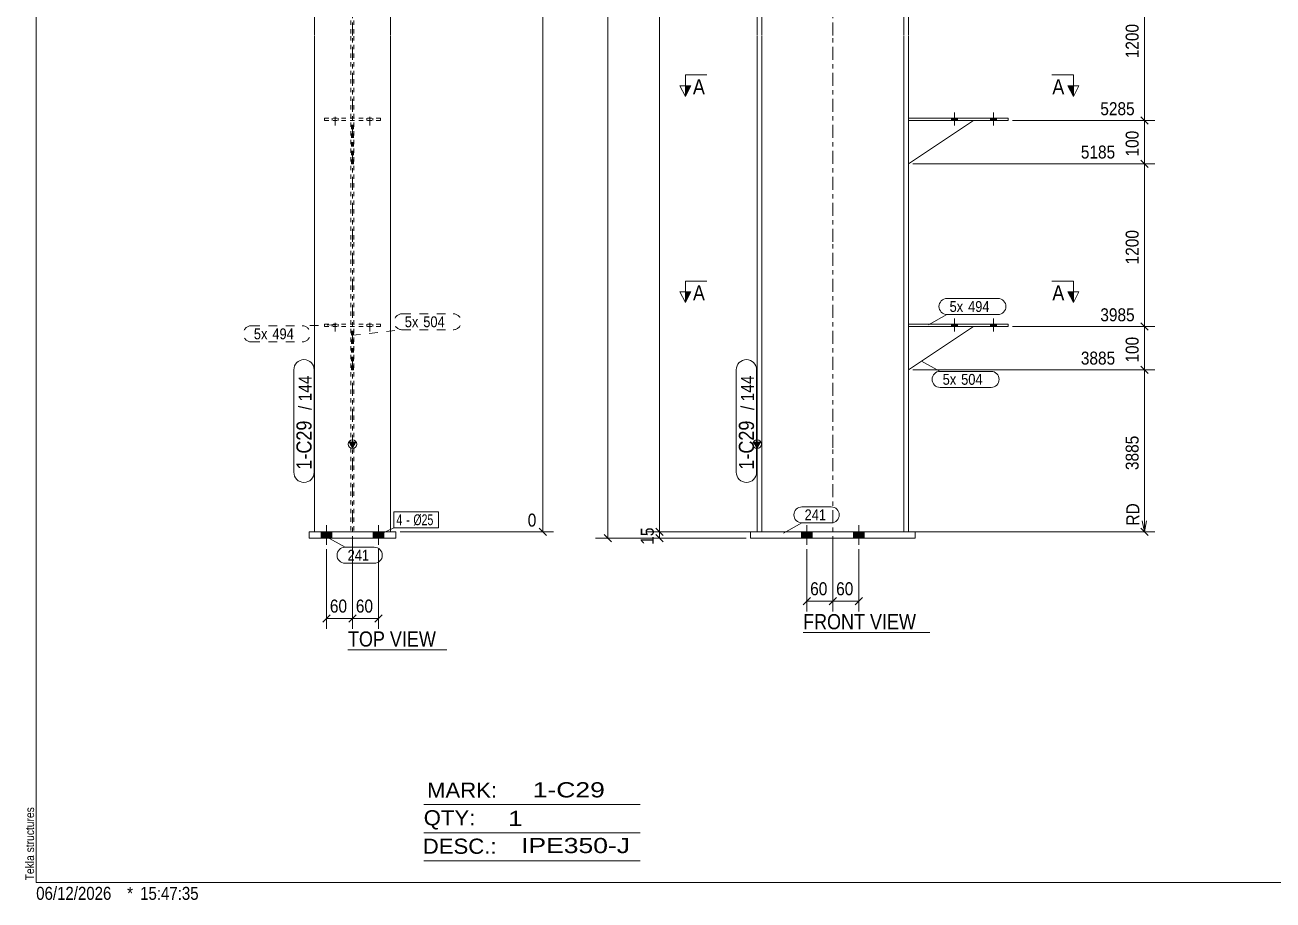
# Model space of a CAD drawing. Header units: millimetres. Extents: x 2 to 579, y 1 to 405.
# Drawn here: x 2.4 to 290.7, y 1 to 203 of the extents above; entities that cross this region are included whole.
import ezdxf

# ---------------------------------------------------------------- set-up
doc = ezdxf.new("R2010")
doc.units = ezdxf.units.MM
for name, pattern in [('XKITLINE00', [0]), ('XKITLINE01', [4, 1, -1, 1, -1]), ('XKITLINE02', [4, 2, -2]), ('XKITLINE03', [6, 3, -1, 1, -1])]:
    doc.linetypes.add(name, pattern=pattern)
for name, color, linetype, lineweight in [('Bolt', 3, 'Continuous', 0), ('BoltMark', 7, 'Continuous', 0), ('Dimensions', 7, 'Continuous', 0), ('DrawingSheet', 5, 'Continuous', 0), ('OtherObjectType', 7, 'Continuous', 0), ('Part', 2, 'Continuous', 0), ('PartMark', 7, 'Continuous', 0), ('Section', 6, 'Continuous', 0)]:
    doc.layers.add(name, color=color, linetype=linetype, lineweight=lineweight)
doc.styles.add('ARIAL', font='ARIAL.TTF')
doc.styles.add('ARIAL_NARROW', font='ARIALN.TTF')

# ---------------------------------------------------------------- blocks, each defined once
blk = doc.blocks.new('*A5')
at = {"layer": 'Bolt'}
for points in [[(217.8, 181.45), (217.8, 180.95), (216.4, 180.95), (216.4, 181.45)], [(217.8, 181.45), (217.8, 180.95), (216.4, 180.95), (216.4, 181.45)], [(226.8, 181.45), (226.8, 180.95), (225.4, 180.95), (225.4, 181.45)], [(226.8, 181.45), (226.8, 180.95), (225.4, 180.95), (225.4, 181.45)]]:
    blk.add_hatch(color=3, dxfattribs=at).paths.add_polyline_path(points, flags=17)
at = {"layer": 'Bolt', "color": 3, "linetype": 'XKITLINE00', "lineweight": 0}
for p, q in [((217.1, 179.79), (217.1, 182.79)), ((217.1, 179.79), (217.1, 182.79)), ((226.1, 179.79), (226.1, 182.79)), ((226.1, 179.79), (226.1, 182.79)), ((216.4, 180.95), (216.4, 181.45)), ((216.4, 180.95), (216.4, 181.45)), ((217.8, 180.95), (217.8, 181.45)), ((217.8, 180.95), (217.8, 181.45)), ((225.4, 180.95), (225.4, 181.45)), ((225.4, 180.95), (225.4, 181.45)), ((226.8, 180.95), (226.8, 181.45)), ((226.8, 180.95), (226.8, 181.45))]:
    blk.add_line(p, q, dxfattribs=at)
blk = doc.blocks.new('*A6')
at = {"layer": 'Bolt'}
for points in [[(217.8, 133.87), (217.8, 133.37), (216.4, 133.37), (216.4, 133.87)], [(217.8, 133.87), (217.8, 133.37), (216.4, 133.37), (216.4, 133.87)], [(226.8, 133.87), (226.8, 133.37), (225.4, 133.37), (225.4, 133.87)], [(226.8, 133.87), (226.8, 133.37), (225.4, 133.37), (225.4, 133.87)]]:
    blk.add_hatch(color=3, dxfattribs=at).paths.add_polyline_path(points, flags=17)
at = {"layer": 'Bolt', "color": 3, "linetype": 'XKITLINE00', "lineweight": 0}
for p, q in [((216.4, 133.37), (216.4, 133.87)), ((216.4, 133.37), (216.4, 133.87)), ((217.1, 132.21), (217.1, 135.21)), ((217.1, 132.21), (217.1, 135.21)), ((217.8, 133.37), (217.8, 133.87)), ((217.8, 133.37), (217.8, 133.87)), ((225.4, 133.37), (225.4, 133.87)), ((225.4, 133.37), (225.4, 133.87)), ((226.1, 132.21), (226.1, 135.21)), ((226.1, 132.21), (226.1, 135.21)), ((226.8, 133.37), (226.8, 133.87)), ((226.8, 133.37), (226.8, 133.87))]:
    blk.add_line(p, q, dxfattribs=at)
blk = doc.blocks.new('*A7')
at = {"layer": 'Bolt'}
for points in [[(184.25, 85.97), (184.25, 84.47), (181.75, 84.47), (181.75, 85.97)], [(184.25, 85.97), (184.25, 84.47), (181.75, 84.47), (181.75, 85.97)], [(196.25, 85.97), (196.25, 84.47), (193.75, 84.47), (193.75, 85.97)], [(196.25, 85.97), (196.25, 84.47), (193.75, 84.47), (193.75, 85.97)]]:
    blk.add_hatch(color=3, dxfattribs=at).paths.add_polyline_path(points, flags=17)
at = {"layer": 'Bolt', "color": 3, "linetype": 'XKITLINE00', "lineweight": 0}
for p, q in [((183, 87.47), (183, 82.97)), ((183, 87.47), (183, 82.97)), ((195, 87.47), (195, 82.97)), ((195, 87.47), (195, 82.97)), ((181.75, 85.97), (181.75, 84.47)), ((181.75, 85.97), (181.75, 84.47)), ((184.25, 85.97), (184.25, 84.47)), ((184.25, 85.97), (184.25, 84.47)), ((193.75, 85.97), (193.75, 84.47)), ((193.75, 85.97), (193.75, 84.47)), ((196.25, 85.97), (196.25, 84.47)), ((196.25, 85.97), (196.25, 84.47))]:
    blk.add_line(p, q, dxfattribs=at)
blk = doc.blocks.new('*A9')
at = {"layer": 'Part'}
blk.add_hatch(color=2, dxfattribs=at).paths.add_polyline_path([(170.7, 106.68), (172.3, 106.68), (171.5, 105.28)], flags=17)
at = {"layer": 'Part', "color": 7, "linetype": 'XKITLINE03', "lineweight": 0}
for p, q in [((189, 343.27), (189, 372.93)), ((189, 295.69), (189, 343.17)), ((189, 248.11), (189, 295.59)), ((189, 200.53), (189, 248.01)), ((189, 152.95), (189, 200.43)), ((189, 105.37), (189, 152.85)), ((189, 75.97), (189, 105.27))]:
    blk.add_line(p, q, dxfattribs=at)
at = {"layer": 'Part', "color": 7, "linetype": 'XKITLINE01', "lineweight": 0}
for p, q in [((171.5, 363.86), (171.5, 361.88)), ((171.5, 363.86), (172.6, 363.86)), ((172.6, 363.86), (172.6, 361.88)), ((205.4, 363.86), (205.4, 361.88)), ((205.4, 363.86), (206.5, 363.86)), ((206.5, 363.86), (206.5, 361.88)), ((171.5, 362.01), (172.6, 362.01)), ((172.6, 362.97), (205.4, 362.97)), ((172.6, 362.9), (205.4, 362.9)), ((205.4, 362.01), (206.5, 362.01)), ((206.5, 85.97), (171.5, 85.97))]:
    blk.add_line(p, q, dxfattribs=at)
at = {"layer": 'Part', "color": 2, "linetype": 'XKITLINE00', "lineweight": 0}
for p, q in [((171.5, 361.88), (171.5, 343.27)), ((172.6, 361.88), (172.6, 343.27)), ((205.4, 361.88), (205.4, 343.27)), ((206.5, 361.88), (206.5, 343.27)), ((171.5, 343.17), (171.5, 295.69)), ((172.6, 343.17), (172.6, 295.69)), ((205.4, 343.17), (205.4, 295.69)), ((206.5, 343.17), (206.5, 295.69)), ((171.5, 295.59), (171.5, 248.11)), ((172.6, 295.59), (172.6, 248.11)), ((205.4, 295.59), (205.4, 248.11)), ((206.5, 295.59), (206.5, 248.11)), ((171.5, 248.01), (171.5, 200.53)), ((172.6, 248.01), (172.6, 200.53)), ((205.4, 248.01), (205.4, 200.53)), ((206.5, 248.01), (206.5, 200.53)), ((171.5, 200.43), (171.5, 152.95)), ((172.6, 200.43), (172.6, 152.95)), ((205.4, 200.43), (205.4, 152.95)), ((206.5, 200.43), (206.5, 152.95)), ((171.5, 152.85), (171.5, 105.37)), ((172.6, 152.85), (172.6, 105.37)), ((205.4, 152.85), (205.4, 105.37)), ((206.5, 152.85), (206.5, 105.37)), ((171.5, 105.28), (170.7, 106.68)), ((170.7, 106.68), (172.3, 106.68)), ((172.3, 106.68), (171.5, 105.28)), ((171.5, 105.27), (171.5, 85.97)), ((172.6, 105.27), (172.6, 85.97)), ((205.4, 105.27), (205.4, 85.97)), ((206.5, 105.27), (206.5, 85.97))]:
    blk.add_line(p, q, dxfattribs=at)
blk.add_circle((171.5, 106.18), 1, dxfattribs=at)
blk = doc.blocks.new('*A16')
at = {"layer": 'Part', "color": 2, "linetype": 'XKITLINE00', "lineweight": 0}
for p, q in [((206.5, 181.45), (229.5, 181.45)), ((229.5, 180.95), (206.5, 180.95)), ((229.5, 181.45), (229.5, 180.95))]:
    blk.add_line(p, q, dxfattribs=at)
at = {"layer": 'Part', "color": 7, "linetype": 'XKITLINE01', "lineweight": 0}
blk.add_line((206.5, 180.95), (206.5, 181.45), dxfattribs=at)
blk = doc.blocks.new('*A17')
at = {"layer": 'Part', "color": 2, "linetype": 'XKITLINE00', "lineweight": 0}
blk.add_line((206.5, 170.95), (221.5, 180.95), dxfattribs=at)
at = {"layer": 'Part', "color": 7, "linetype": 'XKITLINE01', "lineweight": 0}
for p, q in [((206.5, 180.95), (206.5, 170.95)), ((221.5, 180.95), (206.5, 180.95))]:
    blk.add_line(p, q, dxfattribs=at)
blk = doc.blocks.new('*A18')
at = {"layer": 'Part', "color": 2, "linetype": 'XKITLINE00', "lineweight": 0}
blk.add_line((206.5, 123.37), (221.5, 133.37), dxfattribs=at)
at = {"layer": 'Part', "color": 7, "linetype": 'XKITLINE01', "lineweight": 0}
for p, q in [((206.5, 133.37), (206.5, 123.37)), ((221.5, 133.37), (206.5, 133.37))]:
    blk.add_line(p, q, dxfattribs=at)
blk = doc.blocks.new('*A19')
at = {"layer": 'Part', "color": 2, "linetype": 'XKITLINE00', "lineweight": 0}
for p, q in [((206.5, 133.87), (229.5, 133.87)), ((229.5, 133.37), (206.5, 133.37)), ((229.5, 133.87), (229.5, 133.37))]:
    blk.add_line(p, q, dxfattribs=at)
at = {"layer": 'Part', "color": 7, "linetype": 'XKITLINE01', "lineweight": 0}
blk.add_line((206.5, 133.37), (206.5, 133.87), dxfattribs=at)
blk = doc.blocks.new('*A20')
at = {"layer": 'Part', "color": 2, "linetype": 'XKITLINE00', "lineweight": 0}
for p, q in [((208, 85.97), (170, 85.97)), ((170, 85.97), (170, 84.47)), ((208, 84.47), (170, 84.47)), ((208, 85.97), (208, 84.47))]:
    blk.add_line(p, q, dxfattribs=at)
blk = doc.blocks.new('*A25')
at = {"layer": 'Bolt', "color": 3, "linetype": 'XKITLINE02', "lineweight": 0}
for p, q in [((74.05, 179.79), (74.05, 182.79)), ((74.05, 179.79), (74.05, 182.79)), ((82.05, 179.79), (82.05, 182.79)), ((82.05, 179.79), (82.05, 182.79)), ((73.35, 180.95), (73.35, 181.45)), ((73.35, 180.95), (73.35, 181.45)), ((74.75, 180.95), (74.75, 181.45)), ((74.75, 180.95), (74.75, 181.45)), ((81.35, 180.95), (81.35, 181.45)), ((81.35, 180.95), (81.35, 181.45)), ((82.75, 180.95), (82.75, 181.45)), ((82.75, 180.95), (82.75, 181.45))]:
    blk.add_line(p, q, dxfattribs=at)
blk = doc.blocks.new('*A26')
at = {"layer": 'Bolt', "color": 3, "linetype": 'XKITLINE02', "lineweight": 0}
for p, q in [((73.35, 133.37), (73.35, 133.87)), ((73.35, 133.37), (73.35, 133.87)), ((74.05, 132.21), (74.05, 135.21)), ((74.05, 132.21), (74.05, 135.21)), ((74.75, 133.37), (74.75, 133.87)), ((74.75, 133.37), (74.75, 133.87)), ((81.35, 133.37), (81.35, 133.87)), ((81.35, 133.37), (81.35, 133.87)), ((82.05, 132.21), (82.05, 135.21)), ((82.05, 132.21), (82.05, 135.21)), ((82.75, 133.37), (82.75, 133.87)), ((82.75, 133.37), (82.75, 133.87))]:
    blk.add_line(p, q, dxfattribs=at)
blk = doc.blocks.new('*A27')
at = {"layer": 'Bolt'}
for points in [[(73.3, 85.97), (73.3, 84.47), (70.8, 84.47), (70.8, 85.97)], [(73.3, 85.97), (73.3, 84.47), (70.8, 84.47), (70.8, 85.97)], [(85.3, 85.97), (85.3, 84.47), (82.8, 84.47), (82.8, 85.97)], [(85.3, 85.97), (85.3, 84.47), (82.8, 84.47), (82.8, 85.97)]]:
    blk.add_hatch(color=3, dxfattribs=at).paths.add_polyline_path(points, flags=17)
at = {"layer": 'Bolt', "color": 3, "linetype": 'XKITLINE00', "lineweight": 0}
for p, q in [((72.05, 87.47), (72.05, 82.97)), ((72.05, 87.47), (72.05, 82.97)), ((84.05, 87.47), (84.05, 82.97)), ((84.05, 87.47), (84.05, 82.97)), ((70.8, 85.97), (70.8, 84.47)), ((70.8, 85.97), (70.8, 84.47)), ((73.3, 85.97), (73.3, 84.47)), ((73.3, 85.97), (73.3, 84.47)), ((82.8, 85.97), (82.8, 84.47)), ((82.8, 85.97), (82.8, 84.47)), ((85.3, 85.97), (85.3, 84.47)), ((85.3, 85.97), (85.3, 84.47))]:
    blk.add_line(p, q, dxfattribs=at)
blk = doc.blocks.new('*A29')
at = {"layer": 'Part'}
blk.add_hatch(color=2, dxfattribs=at).paths.add_polyline_path([(77.25, 106.68), (78.85, 106.68), (78.05, 105.28)], flags=17)
at = {"layer": 'Part', "color": 7, "linetype": 'XKITLINE03', "lineweight": 0}
for p, q in [((78.05, 343.27), (78.05, 372.93)), ((78.05, 295.69), (78.05, 343.17)), ((78.05, 248.11), (78.05, 295.59)), ((78.05, 200.53), (78.05, 248.01)), ((78.05, 152.95), (78.05, 200.43)), ((78.05, 105.37), (78.05, 152.85)), ((78.05, 75.97), (78.05, 105.27))]:
    blk.add_line(p, q, dxfattribs=at)
at = {"layer": 'Part', "color": 2, "linetype": 'XKITLINE00', "lineweight": 0}
for p, q in [((69.3, 343.27), (69.3, 363.86)), ((86.8, 343.27), (86.8, 362.01)), ((69.3, 295.69), (69.3, 343.17)), ((86.8, 295.69), (86.8, 343.17)), ((69.3, 248.11), (69.3, 295.59)), ((86.8, 248.11), (86.8, 295.59)), ((69.3, 200.53), (69.3, 248.01)), ((86.8, 200.53), (86.8, 248.01)), ((69.3, 152.95), (69.3, 200.43)), ((86.8, 152.95), (86.8, 200.43)), ((69.3, 105.37), (69.3, 152.85)), ((86.8, 105.37), (86.8, 152.85)), ((78.05, 105.28), (77.25, 106.68)), ((77.25, 106.68), (78.85, 106.68)), ((78.85, 106.68), (78.05, 105.28)), ((69.3, 85.97), (69.3, 105.27)), ((86.8, 85.97), (86.8, 105.27))]:
    blk.add_line(p, q, dxfattribs=at)
at = {"layer": 'Part', "color": 7, "linetype": 'XKITLINE01', "lineweight": 0}
for p, q in [((86.8, 362.01), (69.3, 363.86)), ((77.7, 362.97), (77.7, 343.27)), ((78.4, 362.9), (78.4, 343.27)), ((77.7, 343.17), (77.7, 295.69)), ((78.4, 343.17), (78.4, 295.69)), ((77.7, 295.59), (77.7, 248.11)), ((78.4, 295.59), (78.4, 248.11)), ((77.7, 248.01), (77.7, 200.53)), ((78.4, 248.01), (78.4, 200.53)), ((77.7, 200.43), (77.7, 152.95)), ((78.4, 200.43), (78.4, 152.95)), ((77.7, 152.85), (77.7, 105.37)), ((78.4, 152.85), (78.4, 105.37)), ((77.7, 105.27), (77.7, 85.97)), ((78.4, 105.27), (78.4, 85.97)), ((69.3, 85.97), (86.8, 85.97))]:
    blk.add_line(p, q, dxfattribs=at)
at = {"layer": 'Part', "color": 2, "linetype": 'XKITLINE00', "lineweight": 0}
blk.add_circle((78.05, 106.18), 1, dxfattribs=at)
blk = doc.blocks.new('*A36')
at = {"layer": 'Part', "color": 7, "linetype": 'XKITLINE01', "lineweight": 0}
for p, q in [((71.55, 181.45), (71.55, 180.95)), ((71.55, 181.45), (84.55, 181.45)), ((71.55, 180.95), (84.55, 180.95)), ((84.55, 181.45), (84.55, 180.95))]:
    blk.add_line(p, q, dxfattribs=at)
blk = doc.blocks.new('*A37')
at = {"layer": 'Part', "color": 7, "linetype": 'XKITLINE01', "lineweight": 0}
for p, q in [((78.3, 180.95), (77.8, 180.95)), ((77.8, 170.95), (77.8, 180.95)), ((77.8, 180.95), (78.3, 180.95)), ((78.3, 170.95), (78.3, 180.95)), ((78.3, 170.95), (77.8, 170.95))]:
    blk.add_line(p, q, dxfattribs=at)
blk = doc.blocks.new('*A38')
at = {"layer": 'Part', "color": 7, "linetype": 'XKITLINE01', "lineweight": 0}
for p, q in [((78.3, 133.37), (77.8, 133.37)), ((77.8, 123.37), (77.8, 133.37)), ((77.8, 133.37), (78.3, 133.37)), ((78.3, 123.37), (78.3, 133.37)), ((78.3, 123.37), (77.8, 123.37))]:
    blk.add_line(p, q, dxfattribs=at)
blk = doc.blocks.new('*A39')
at = {"layer": 'Part', "color": 7, "linetype": 'XKITLINE01', "lineweight": 0}
for p, q in [((71.55, 133.87), (71.55, 133.37)), ((71.55, 133.87), (84.55, 133.87)), ((71.55, 133.37), (84.55, 133.37)), ((84.55, 133.87), (84.55, 133.37))]:
    blk.add_line(p, q, dxfattribs=at)
blk = doc.blocks.new('*A40')
at = {"layer": 'Part', "color": 2, "linetype": 'XKITLINE00', "lineweight": 0}
for p, q in [((68.05, 84.47), (68.05, 85.97)), ((68.05, 85.97), (88.05, 85.97)), ((88.05, 84.47), (68.05, 84.47)), ((88.05, 85.97), (88.05, 84.47))]:
    blk.add_line(p, q, dxfattribs=at)
blk = doc.blocks.new('*A46')
at = {"layer": 'DrawingSheet', "color": 5, "linetype": 'XKITLINE00', "lineweight": 0}
for p, q in [((5, 405), (5, 5)), ((5, 5), (579, 5))]:
    blk.add_line(p, q, dxfattribs=at)
at = {"layer": 'DrawingSheet', "color": 5, "style": 'ARIAL', "width": 0.85}
blk.add_text('Tekla structures', height=2, rotation=90, dxfattribs=at).set_placement((4.5, 5.5))
blk = doc.blocks.new('*A50')
at = {"layer": 'OtherObjectType', "color": 6, "linetype": 'XKITLINE00', "lineweight": 0}
for p, q in [((94.5, 23), (144.5, 23)), ((94.5, 16.5), (144.5, 16.5)), ((94.5, 10), (144.5, 10))]:
    blk.add_line(p, q, dxfattribs=at)
at = {"layer": 'OtherObjectType', "color": 6, "style": 'ARIAL_NARROW'}
for s, width, p in [('MARK:', 1.275, (95.27, 24.58)), ('1-C29', 1.525501, (119.69, 24.65)), ('QTY:', 1.275, (94.5, 18.19)), ('1', 1.525501, (113.99, 18.05)), ('DESC.:', 1.275, (94.29, 11.63)), ('IPE350-J', 1.525501, (117, 11.79))]:
    blk.add_text(s, height=3.5, dxfattribs=dict(at, width=width)).set_placement(p)
blk = doc.blocks.new('*A53')
at = {"layer": 'OtherObjectType', "color": 7, "style": 'ARIAL_NARROW', "width": 1.008832}
for s, p in [('06/12/2026', (4.99, 1)), ('*', (26, 1)), ('15:47:35', (29, 1))]:
    blk.add_text(s, height=3, dxfattribs=at).set_placement(p)
blk = doc.blocks.new('*A54')
at = {"layer": 'Dimensions', "color": 7, "linetype": 'XKITLINE00', "lineweight": 0}
for p, q in [((169.25, 365.18), (134.15, 365.18)), ((136.16, 366.02), (137.85, 364.33)), ((137, 84.47), (137, 365.18)), ((169, 84.47), (134.15, 84.47)), ((136.16, 85.32), (137.85, 83.62))]:
    blk.add_line(p, q, dxfattribs=at)
at = {"layer": 'Dimensions', "color": 3}
for p in [(137, 365.18), (137, 84.47)]:
    blk.add_point(p, dxfattribs=at)
at = {"layer": 'Dimensions', "color": 3, "style": 'ARIAL', "width": 0.85}
blk.add_text('10116', height=3, rotation=90.0002, dxfattribs=at).set_placement((135.65, 219.26))
blk = doc.blocks.new('*A55')
at = {"layer": 'Dimensions', "color": 7, "linetype": 'XKITLINE00', "lineweight": 0}
for p, q in [((148.16, 86.82), (149.85, 85.12)), ((170.5, 85.97), (146.15, 85.97)), ((169, 84.47), (146.15, 84.47)), ((148.16, 85.32), (149.85, 83.62)), ((149, 84.47), (149, 85.97))]:
    blk.add_line(p, q, dxfattribs=at)
at = {"layer": 'Dimensions', "color": 3}
for p in [(149, 85.97), (149, 84.47)]:
    blk.add_point(p, dxfattribs=at)
at = {"layer": 'Dimensions', "color": 3, "style": 'ARIAL', "width": 0.85}
blk.add_text('15', height=3, rotation=90.0002, dxfattribs=at).set_placement((147.65, 82.99))
blk = doc.blocks.new('*A56')
at = {"layer": 'Dimensions', "color": 7, "linetype": 'XKITLINE00', "lineweight": 0}
for p, q in [((170.5, 363.86), (146.15, 363.86)), ((148.16, 364.71), (149.85, 363.01)), ((149, 85.97), (149, 363.86)), ((148.16, 86.82), (149.85, 85.12)), ((170.5, 85.97), (146.15, 85.97))]:
    blk.add_line(p, q, dxfattribs=at)
at = {"layer": 'Dimensions', "color": 3}
for p in [(149, 363.86), (149, 85.97)]:
    blk.add_point(p, dxfattribs=at)
at = {"layer": 'Dimensions', "color": 3, "style": 'ARIAL', "width": 0.85}
blk.add_text('10088', height=3, rotation=90.0002, dxfattribs=at).set_placement((147.65, 219.35))
blk = doc.blocks.new('*A58')
at = {"layer": 'Dimensions', "color": 7, "linetype": 'XKITLINE00', "lineweight": 0}
for p, q in [((260.16, 124.22), (261.85, 122.52)), ((207.5, 123.37), (263.4, 123.37)), ((261, 85.97), (261, 123.37)), ((261, 93.19), (261, 85.97)), ((260.16, 86.82), (261.85, 85.12)), ((260.5, 88.47), (261, 85.97)), ((261.5, 88.47), (261, 85.97)), ((207.5, 85.97), (263.4, 85.97)), ((207.5, 85.97), (263.4, 85.97))]:
    blk.add_line(p, q, dxfattribs=at)
at = {"layer": 'Dimensions', "color": 3}
for p in [(261, 123.37), (261, 85.97)]:
    blk.add_point(p, dxfattribs=at)
at = {"layer": 'Dimensions', "color": 7}
blk.add_point((261, 85.97), dxfattribs=at)
at = {"layer": 'Dimensions', "color": 3, "style": 'ARIAL', "width": 0.85}
blk.add_text('3885', height=3, dxfattribs=at).set_placement((246.3, 124.57))
for s, p in [('3885', (259.65, 100.22)), ('RD', (259.8, 87.41))]:
    blk.add_text(s, height=3, rotation=90.0002, dxfattribs=at).set_placement(p)
blk = doc.blocks.new('*A59')
at = {"layer": 'Dimensions', "color": 7, "linetype": 'XKITLINE00', "lineweight": 0}
for p, q in [((230.5, 133.37), (263.4, 133.37)), ((260.16, 134.22), (261.85, 132.52)), ((261, 123.37), (261, 133.37)), ((260.16, 124.22), (261.85, 122.52)), ((207.5, 123.37), (263.4, 123.37))]:
    blk.add_line(p, q, dxfattribs=at)
at = {"layer": 'Dimensions', "color": 3}
for p in [(261, 133.37), (261, 123.37)]:
    blk.add_point(p, dxfattribs=at)
at = {"layer": 'Dimensions', "color": 3, "style": 'ARIAL', "width": 0.85}
blk.add_text('3985', height=3, dxfattribs=at).set_placement((250.8, 134.57))
blk.add_text('100', height=3, rotation=90.0002, dxfattribs=at).set_placement((259.65, 125.03))
blk = doc.blocks.new('*A60')
at = {"layer": 'Dimensions', "color": 7, "linetype": 'XKITLINE00', "lineweight": 0}
for p, q in [((207.5, 170.95), (263.4, 170.95)), ((260.16, 171.8), (261.85, 170.1)), ((261, 133.37), (261, 170.95)), ((230.5, 133.37), (263.4, 133.37)), ((260.16, 134.22), (261.85, 132.52))]:
    blk.add_line(p, q, dxfattribs=at)
at = {"layer": 'Dimensions', "color": 3}
for p in [(261, 170.95), (261, 133.37)]:
    blk.add_point(p, dxfattribs=at)
at = {"layer": 'Dimensions', "color": 3, "style": 'ARIAL', "width": 0.85}
blk.add_text('5185', height=3, dxfattribs=at).set_placement((246.3, 172.15))
blk.add_text('1200', height=3, rotation=90.0002, dxfattribs=at).set_placement((259.65, 147.71))
blk = doc.blocks.new('*A61')
at = {"layer": 'Dimensions', "color": 7, "linetype": 'XKITLINE00', "lineweight": 0}
for p, q in [((260.16, 181.8), (261.85, 180.1)), ((230.5, 180.95), (263.4, 180.95)), ((261, 170.95), (261, 180.95)), ((207.5, 170.95), (263.4, 170.95)), ((260.16, 171.8), (261.85, 170.1))]:
    blk.add_line(p, q, dxfattribs=at)
at = {"layer": 'Dimensions', "color": 3}
for p in [(261, 180.95), (261, 170.95)]:
    blk.add_point(p, dxfattribs=at)
at = {"layer": 'Dimensions', "color": 3, "style": 'ARIAL', "width": 0.85}
blk.add_text('5285', height=3, dxfattribs=at).set_placement((250.8, 182.15))
blk.add_text('100', height=3, rotation=90.0002, dxfattribs=at).set_placement((259.65, 172.61))
blk = doc.blocks.new('*A62')
at = {"layer": 'Dimensions', "color": 7, "linetype": 'XKITLINE00', "lineweight": 0}
for p, q in [((260.16, 219.38), (261.85, 217.68)), ((207.5, 218.53), (263.4, 218.53)), ((261, 180.95), (261, 218.53)), ((260.16, 181.8), (261.85, 180.1)), ((230.5, 180.95), (263.4, 180.95))]:
    blk.add_line(p, q, dxfattribs=at)
at = {"layer": 'Dimensions', "color": 3}
for p in [(261, 218.53), (261, 180.95)]:
    blk.add_point(p, dxfattribs=at)
at = {"layer": 'Dimensions', "color": 3, "style": 'ARIAL', "width": 0.85}
blk.add_text('6485', height=3, dxfattribs=at).set_placement((246.3, 219.73))
blk.add_text('1200', height=3, rotation=90.0002, dxfattribs=at).set_placement((259.65, 195.29))
blk = doc.blocks.new('*A69')
at = {"layer": 'Dimensions', "color": 7, "linetype": 'XKITLINE00', "lineweight": 0}
for p, q in [((189, 84.97), (189, 67.57)), ((183, 81.97), (183, 67.57)), ((183.85, 70.82), (182.16, 69.12)), ((183, 69.97), (189, 69.97)), ((189.85, 70.82), (188.16, 69.12))]:
    blk.add_line(p, q, dxfattribs=at)
at = {"layer": 'Dimensions', "color": 3}
for p in [(183, 69.97), (189, 69.97)]:
    blk.add_point(p, dxfattribs=at)
at = {"layer": 'Dimensions', "color": 3, "style": 'ARIAL', "width": 0.85}
blk.add_text('60', height=3, dxfattribs=at).set_placement((183.78, 71.32))
blk = doc.blocks.new('*A70')
at = {"layer": 'Dimensions', "color": 7, "linetype": 'XKITLINE00', "lineweight": 0}
for p, q in [((189, 84.97), (189, 67.57)), ((195, 81.97), (195, 67.57)), ((189.85, 70.82), (188.16, 69.12)), ((189, 69.97), (195, 69.97)), ((195.85, 70.82), (194.16, 69.12))]:
    blk.add_line(p, q, dxfattribs=at)
at = {"layer": 'Dimensions', "color": 3}
for p in [(189, 69.97), (195, 69.97)]:
    blk.add_point(p, dxfattribs=at)
at = {"layer": 'Dimensions', "color": 3, "style": 'ARIAL', "width": 0.85}
blk.add_text('60', height=3, dxfattribs=at).set_placement((189.78, 71.32))
blk = doc.blocks.new('*A75')
at = {"layer": 'PartMark', "color": 7, "linetype": 'XKITLINE00', "lineweight": 0}
for p, q in [((181.88, 91.73), (188.64, 91.73)), ((177.63, 85.64), (181.88, 88.03)), ((181.88, 88.03), (188.64, 88.03))]:
    blk.add_line(p, q, dxfattribs=at)
for centre, start, end in [((181.88, 89.88), 90, 270), ((188.64, 89.88), 270, 90)]:
    blk.add_arc(centre, 1.85, start, end, dxfattribs=at)
at = {"layer": 'PartMark', "color": 3, "style": 'ARIAL', "width": 0.85}
blk.add_text('241', height=2.5, dxfattribs=at).set_placement((182.48, 88.63))
blk = doc.blocks.new('*A76')
at = {"layer": 'PartMark', "color": 7, "linetype": 'XKITLINE00', "lineweight": 0}
for p, q in [((166.7, 99.72), (166.7, 123.37)), ((171.4, 99.72), (171.4, 123.37))]:
    blk.add_line(p, q, dxfattribs=at)
for centre, start, end in [((169.05, 123.37), 0, 180), ((169.05, 99.72), 180, 0)]:
    blk.add_arc(centre, 2.35, start, end, dxfattribs=at)
at = {"layer": 'PartMark', "color": 3, "style": 'ARIAL', "width": 0.85}
for s, p in [('144', (170.8, 116.09)), ('/', (170.8, 114.08))]:
    blk.add_text(s, height=3, rotation=90.0002, dxfattribs=at).set_placement(p)
at = {"layer": 'PartMark', "color": 1, "style": 'ARIAL', "width": 0.85}
blk.add_text('1-C29', height=3.5, rotation=90.0002, dxfattribs=at).set_placement((170.8, 100.32))
blk = doc.blocks.new('*A77')
at = {"layer": 'PartMark', "color": 7, "linetype": 'XKITLINE00', "lineweight": 0}
for p, q in [((215.38, 139.83), (227.16, 139.83)), ((211.13, 133.74), (215.38, 136.13)), ((215.38, 136.13), (227.16, 136.13))]:
    blk.add_line(p, q, dxfattribs=at)
for centre, start, end in [((215.38, 137.98), 90, 270), ((227.16, 137.98), 270, 90)]:
    blk.add_arc(centre, 1.85, start, end, dxfattribs=at)
at = {"layer": 'PartMark', "color": 3, "style": 'ARIAL', "width": 0.85}
for s, p in [('5x', (215.98, 136.73)), ('494', (220.25, 136.73))]:
    blk.add_text(s, height=2.5, dxfattribs=at).set_placement(p)
blk = doc.blocks.new('*A78')
at = {"layer": 'PartMark', "color": 7, "linetype": 'XKITLINE00', "lineweight": 0}
for p, q in [((209.53, 125.4), (213.78, 123.01)), ((213.78, 123.01), (225.56, 123.01)), ((213.78, 119.31), (225.56, 119.31))]:
    blk.add_line(p, q, dxfattribs=at)
for centre, start, end in [((213.78, 121.16), 90, 270), ((225.56, 121.16), 270, 90)]:
    blk.add_arc(centre, 1.85, start, end, dxfattribs=at)
at = {"layer": 'PartMark', "color": 3, "style": 'ARIAL', "width": 0.85}
for s, p in [('5x', (214.38, 119.91)), ('504', (218.65, 119.91))]:
    blk.add_text(s, height=2.5, dxfattribs=at).set_placement(p)
blk = doc.blocks.new('*A82')
at = {"layer": 'Section'}
for points in [[(156.19, 141.37), (154.94, 138.87), (154.94, 141.37)], [(244.57, 141.37), (244.57, 138.87), (243.32, 141.37)]]:
    blk.add_hatch(color=3, dxfattribs=at).paths.add_polyline_path(points, flags=17)
at = {"layer": 'Section', "color": 3, "linetype": 'XKITLINE00', "lineweight": 0}
for p, q in [((154.94, 138.87), (153.69, 141.37)), ((156.19, 141.37), (153.69, 141.37)), ((154.94, 138.87), (156.19, 141.37)), ((243.32, 141.37), (245.82, 141.37)), ((244.57, 138.87), (243.32, 141.37)), ((245.82, 141.37), (244.57, 138.87))]:
    blk.add_line(p, q, dxfattribs=at)
at = {"layer": 'Section', "color": 1, "linetype": 'XKITLINE00', "lineweight": 0}
for p, q in [((154.94, 143.87), (159.94, 143.87)), ((154.94, 143.87), (154.94, 138.87)), ((244.57, 143.87), (239.57, 143.87)), ((244.57, 143.87), (244.57, 138.87))]:
    blk.add_line(p, q, dxfattribs=at)
at = {"layer": 'Section', "color": 7, "style": 'ARIAL', "width": 0.85}
for p in [(156.69, 139.37), (239.71, 139.37)]:
    blk.add_text('A', height=3.5, dxfattribs=at).set_placement(p)
blk = doc.blocks.new('*A83')
at = {"layer": 'Section'}
for points in [[(156.19, 188.95), (154.94, 186.45), (154.94, 188.95)], [(244.57, 188.95), (244.57, 186.45), (243.32, 188.95)]]:
    blk.add_hatch(color=3, dxfattribs=at).paths.add_polyline_path(points, flags=17)
at = {"layer": 'Section', "color": 1, "linetype": 'XKITLINE00', "lineweight": 0}
for p, q in [((154.94, 191.45), (159.94, 191.45)), ((154.94, 191.45), (154.94, 186.45)), ((244.57, 191.45), (239.57, 191.45)), ((244.57, 191.45), (244.57, 186.45))]:
    blk.add_line(p, q, dxfattribs=at)
at = {"layer": 'Section', "color": 3, "linetype": 'XKITLINE00', "lineweight": 0}
for p, q in [((154.94, 186.45), (153.69, 188.95)), ((156.19, 188.95), (153.69, 188.95)), ((154.94, 186.45), (156.19, 188.95)), ((243.32, 188.95), (245.82, 188.95)), ((244.57, 186.45), (243.32, 188.95)), ((245.82, 188.95), (244.57, 186.45))]:
    blk.add_line(p, q, dxfattribs=at)
at = {"layer": 'Section', "color": 7, "style": 'ARIAL', "width": 0.85}
for p in [(156.69, 186.95), (239.71, 186.95)]:
    blk.add_text('A', height=3.5, dxfattribs=at).set_placement(p)
blk = doc.blocks.new('*A84')
at = {"layer": 'OtherObjectType', "color": 7, "linetype": 'XKITLINE00', "lineweight": 0}
blk.add_line((182.13, 62.72), (211.43, 62.72), dxfattribs=at)
at = {"layer": 'OtherObjectType', "color": 7, "style": 'ARIAL', "width": 0.85}
blk.add_text('FRONT VIEW', height=3.5, dxfattribs=at).set_placement((182.13, 63.47))
blk = doc.blocks.new('*A85')
at = {"layer": 'Dimensions', "color": 7, "linetype": 'XKITLINE00', "lineweight": 0}
for p, q in [((87.8, 362.01), (124.45, 362.01)), ((121.21, 362.86), (122.9, 361.16)), ((122.05, 85.97), (122.05, 362.01)), ((121.21, 86.82), (122.9, 85.12)), ((89.05, 85.97), (124.45, 85.97))]:
    blk.add_line(p, q, dxfattribs=at)
at = {"layer": 'Dimensions', "color": 3}
for p in [(122.05, 362.01), (122.05, 85.97)]:
    blk.add_point(p, dxfattribs=at)
at = {"layer": 'Dimensions', "color": 3, "style": 'ARIAL', "width": 0.85}
for s, p in [('10069', (105.13, 363.21)), ('0', (118.53, 87.17))]:
    blk.add_text(s, height=3, dxfattribs=at).set_placement(p)
blk.add_text('10069', height=3, rotation=90.0002, dxfattribs=at).set_placement((120.7, 218.43))
blk = doc.blocks.new('*A88')
at = {"layer": 'Dimensions', "color": 7, "linetype": 'XKITLINE00', "lineweight": 0}
for p, q in [((78.05, 84.97), (78.05, 63.57)), ((72.05, 81.97), (72.05, 63.57)), ((72.9, 66.82), (71.21, 65.12)), ((78.9, 66.82), (77.21, 65.12)), ((72.05, 65.97), (78.05, 65.97))]:
    blk.add_line(p, q, dxfattribs=at)
at = {"layer": 'Dimensions', "color": 3}
for p in [(72.05, 65.97), (78.05, 65.97)]:
    blk.add_point(p, dxfattribs=at)
at = {"layer": 'Dimensions', "color": 3, "style": 'ARIAL', "width": 0.85}
blk.add_text('60', height=3, dxfattribs=at).set_placement((72.83, 67.32))
blk = doc.blocks.new('*A89')
at = {"layer": 'Dimensions', "color": 7, "linetype": 'XKITLINE00', "lineweight": 0}
for p, q in [((78.05, 84.97), (78.05, 63.57)), ((84.05, 81.97), (84.05, 63.57)), ((78.9, 66.82), (77.21, 65.12)), ((84.9, 66.82), (83.21, 65.12)), ((78.05, 65.97), (84.05, 65.97))]:
    blk.add_line(p, q, dxfattribs=at)
at = {"layer": 'Dimensions', "color": 3}
for p in [(78.05, 65.97), (84.05, 65.97)]:
    blk.add_point(p, dxfattribs=at)
at = {"layer": 'Dimensions', "color": 3, "style": 'ARIAL', "width": 0.85}
blk.add_text('60', height=3, dxfattribs=at).set_placement((78.83, 67.32))
blk = doc.blocks.new('*A92')
at = {"layer": 'BoltMark', "color": 7, "linetype": 'XKITLINE00', "lineweight": 0}
for p, q in [((87.59, 90.6), (97.89, 90.6)), ((87.59, 86.9), (87.59, 90.6)), ((97.89, 86.9), (97.89, 90.6)), ((84.05, 85.22), (87.59, 86.9)), ((87.59, 86.9), (97.89, 86.9))]:
    blk.add_line(p, q, dxfattribs=at)
at = {"layer": 'BoltMark', "color": 3, "style": 'ARIAL_NARROW', "width": 0.85}
for s, p in [('4', (88.19, 87.5)), ('Ø25', (92.12, 87.5)), ('-', (90.46, 87.5))]:
    blk.add_text(s, height=2.5, dxfattribs=at).set_placement(p)
blk = doc.blocks.new('*A94')
at = {"layer": 'PartMark', "color": 7, "linetype": 'XKITLINE00', "lineweight": 0}
for p, q in [((72.08, 84.8), (76.33, 82.41)), ((76.33, 82.41), (83.09, 82.41)), ((76.33, 78.71), (83.09, 78.71))]:
    blk.add_line(p, q, dxfattribs=at)
for centre, start, end in [((76.33, 80.56), 90, 270), ((83.09, 80.56), 270, 90)]:
    blk.add_arc(centre, 1.85, start, end, dxfattribs=at)
at = {"layer": 'PartMark', "color": 3, "style": 'ARIAL', "width": 0.85}
blk.add_text('241', height=2.5, dxfattribs=at).set_placement((76.93, 79.31))
blk = doc.blocks.new('*A95')
at = {"layer": 'PartMark', "color": 7, "linetype": 'XKITLINE00', "lineweight": 0}
for p, q in [((64.5, 99.72), (64.5, 123.37)), ((69.2, 99.72), (69.2, 123.37))]:
    blk.add_line(p, q, dxfattribs=at)
for centre, start, end in [((66.85, 123.37), 0, 180), ((66.85, 99.72), 180, 0)]:
    blk.add_arc(centre, 2.35, start, end, dxfattribs=at)
at = {"layer": 'PartMark', "color": 3, "style": 'ARIAL', "width": 0.85}
for s, p in [('144', (68.6, 116.09)), ('/', (68.6, 114.08))]:
    blk.add_text(s, height=3, rotation=90.0002, dxfattribs=at).set_placement(p)
at = {"layer": 'PartMark', "color": 1, "style": 'ARIAL', "width": 0.85}
blk.add_text('1-C29', height=3.5, rotation=90.0002, dxfattribs=at).set_placement((68.6, 100.32))
blk = doc.blocks.new('*A96')
at = {"layer": 'PartMark', "color": 7, "linetype": 'XKITLINE02', "lineweight": 0}
for p, q in [((54.67, 133.52), (66.46, 133.52)), ((74.18, 133.74), (66.46, 133.52)), ((54.67, 129.82), (66.46, 129.82))]:
    blk.add_line(p, q, dxfattribs=at)
for centre, start, end in [((54.67, 131.67), 90, 270), ((66.46, 131.67), 270, 90)]:
    blk.add_arc(centre, 1.85, start, end, dxfattribs=at)
at = {"layer": 'PartMark', "color": 3, "style": 'ARIAL', "width": 0.85}
for s, p in [('5x', (55.27, 130.42)), ('494', (59.54, 130.42))]:
    blk.add_text(s, height=2.5, dxfattribs=at).set_placement(p)
blk = doc.blocks.new('*A97')
at = {"layer": 'PartMark', "color": 7, "linetype": 'XKITLINE02', "lineweight": 0}
for p, q in [((89.53, 136.3), (101.31, 136.3)), ((77.93, 131.34), (89.53, 132.6)), ((89.53, 132.6), (101.31, 132.6))]:
    blk.add_line(p, q, dxfattribs=at)
for centre, start, end in [((89.53, 134.45), 90, 270), ((101.31, 134.45), 270, 90)]:
    blk.add_arc(centre, 1.85, start, end, dxfattribs=at)
at = {"layer": 'PartMark', "color": 3, "style": 'ARIAL', "width": 0.85}
for s, p in [('5x', (90.13, 133.2)), ('504', (94.4, 133.2))]:
    blk.add_text(s, height=2.5, dxfattribs=at).set_placement(p)
blk = doc.blocks.new('*A98')
at = {"layer": 'OtherObjectType', "color": 7, "linetype": 'XKITLINE00', "lineweight": 0}
blk.add_line((77, 58.72), (99.82, 58.72), dxfattribs=at)
at = {"layer": 'OtherObjectType', "color": 7, "style": 'ARIAL', "width": 0.85}
blk.add_text('TOP VIEW', height=3.5, dxfattribs=at).set_placement((77, 59.47))

msp = doc.modelspace()

# ---------------------------------------------------------------- block references
at = {"lineweight": 0}
for name in ['*A46', '*A85', '*A54', '*A56', '*A62', '*A83', '*A61', '*A25', '*A5', '*A36', '*A37', '*A16', '*A17', '*A60', '*A82', '*A77', '*A97', '*A59', '*A96', '*A39', '*A26', '*A38', '*A19', '*A18', '*A6', '*A58', '*A95', '*A76', '*A78', '*A92', '*A75', '*A27', '*A55', '*A7', '*A40', '*A88', '*A94', '*A89', '*A20', '*A69', '*A70', '*A84', '*A98', '*A50', '*A53']:
    msp.add_blockref(name, (0, 0), dxfattribs=at)
at = {"layer": 'Part', "lineweight": 0}
for name in ['*A29', '*A9']:
    msp.add_blockref(name, (0, 0), dxfattribs=at)

doc.saveas('drawing.dxf')
